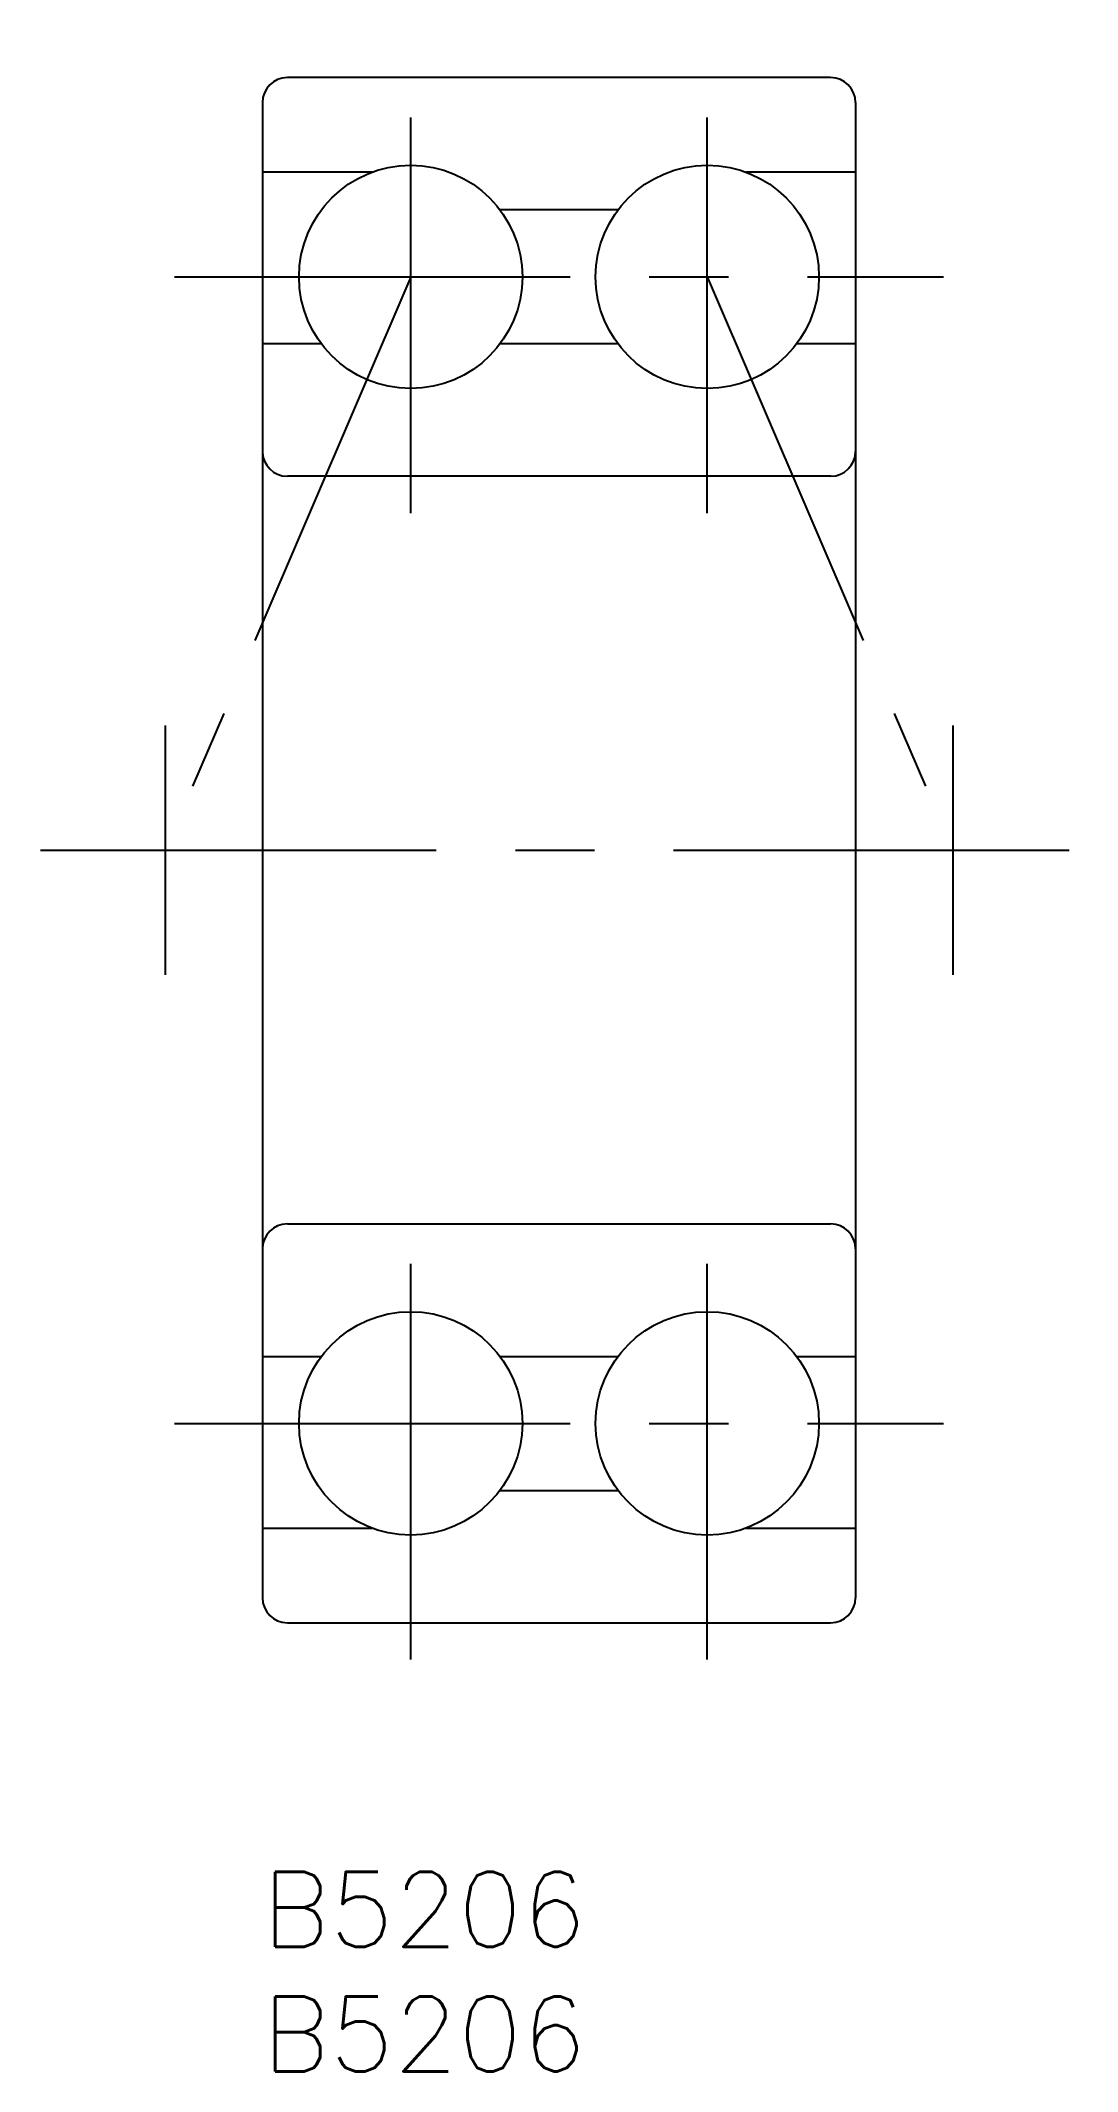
# Model space of a CAD drawing. Extents: x -8.9 to 32.7, y -8 to 73.5.
import ezdxf

# ---------------------------------------------------------------- set-up
doc = ezdxf.new("R2010")
doc.units = 0
doc.header["$LTSCALE"] = 0.5
doc.linetypes.add('CENTER', pattern=[50.8, 31.75, -6.35, 6.35, -6.35])
for name, color, linetype in [('MSM_CENTER', 1, 'CENTER'), ('MSM_CONTINUOUS', 7, 'CONTINUOUS'), ('MSM_PART_NUMBER', 7, 'CONTINUOUS')]:
    doc.layers.add(name, color=color, linetype=linetype)
doc.styles.get("Standard").update_dxf_attribs({"font": 'txt.shx', "height": 3, "bigfont": 'bigfont.shx'})

msp = doc.modelspace()

# ---------------------------------------------------------------- linework, layer by layer
at = {"layer": 'MSM_CENTER'}
for p, q in [((5.95, 54.52), (5.95, 73.48)), ((17.85, 54.52), (17.85, 73.48)), ((5.95, 64), (-3.9, 41)), ((-3.53, 64), (27.33, 64)), ((17.85, 64), (27.7, 41)), ((-3.9, 46), (-3.9, 36)), ((27.7, 46), (27.7, 36)), ((-8.9, 41), (32.7, 41)), ((5.95, 8.52), (5.95, 27.48)), ((17.85, 8.52), (17.85, 27.48)), ((-3.53, 18), (27.33, 18))]:
    msp.add_line(p, q, dxfattribs=at)
at = {"layer": 'MSM_CONTINUOUS'}
for p, q in [((22.8, 72), (1, 72)), ((0, 71), (0, 11)), ((23.8, 71), (23.8, 11)), ((4.404, 68.205), (0, 68.205)), ((23.8, 68.205), (19.396, 68.205)), ((14.266, 66.688), (9.534, 66.688)), ((2.366, 61.312), (0, 61.312)), ((14.266, 61.312), (9.534, 61.312)), ((23.8, 61.312), (21.434, 61.312)), ((22.8, 56), (1, 56)), ((1, 26), (22.8, 26)), ((0, 20.688), (2.366, 20.688)), ((9.534, 20.688), (14.266, 20.688)), ((21.434, 20.688), (23.8, 20.688)), ((9.534, 15.312), (14.266, 15.312)), ((0, 13.795), (4.404, 13.795)), ((19.396, 13.795), (23.8, 13.795)), ((1, 10), (22.8, 10))]:
    msp.add_line(p, q, dxfattribs=at)
for centre in [(5.95, 64), (17.85, 64), (5.95, 18), (17.85, 18)]:
    msp.add_circle(centre, 4.48, dxfattribs=at)
for centre, start, end in [((1, 71), 90, 180), ((22.8, 71), 0, 90), ((1, 57), 180, 270), ((22.8, 57), 270, 0), ((1, 25), 90, 180), ((22.8, 25), 360, 90), ((1, 11), 180, 270), ((22.8, 11), 270, 360)]:
    msp.add_arc(centre, 1, start, end, dxfattribs=at)

# ---------------------------------------------------------------- texts
at = {"layer": 'MSM_PART_NUMBER'}
for p in [(0, -3), (0, -8)]:
    msp.add_text('B5206', height=3, dxfattribs=at).set_placement(p)

doc.saveas('drawing.dxf')
